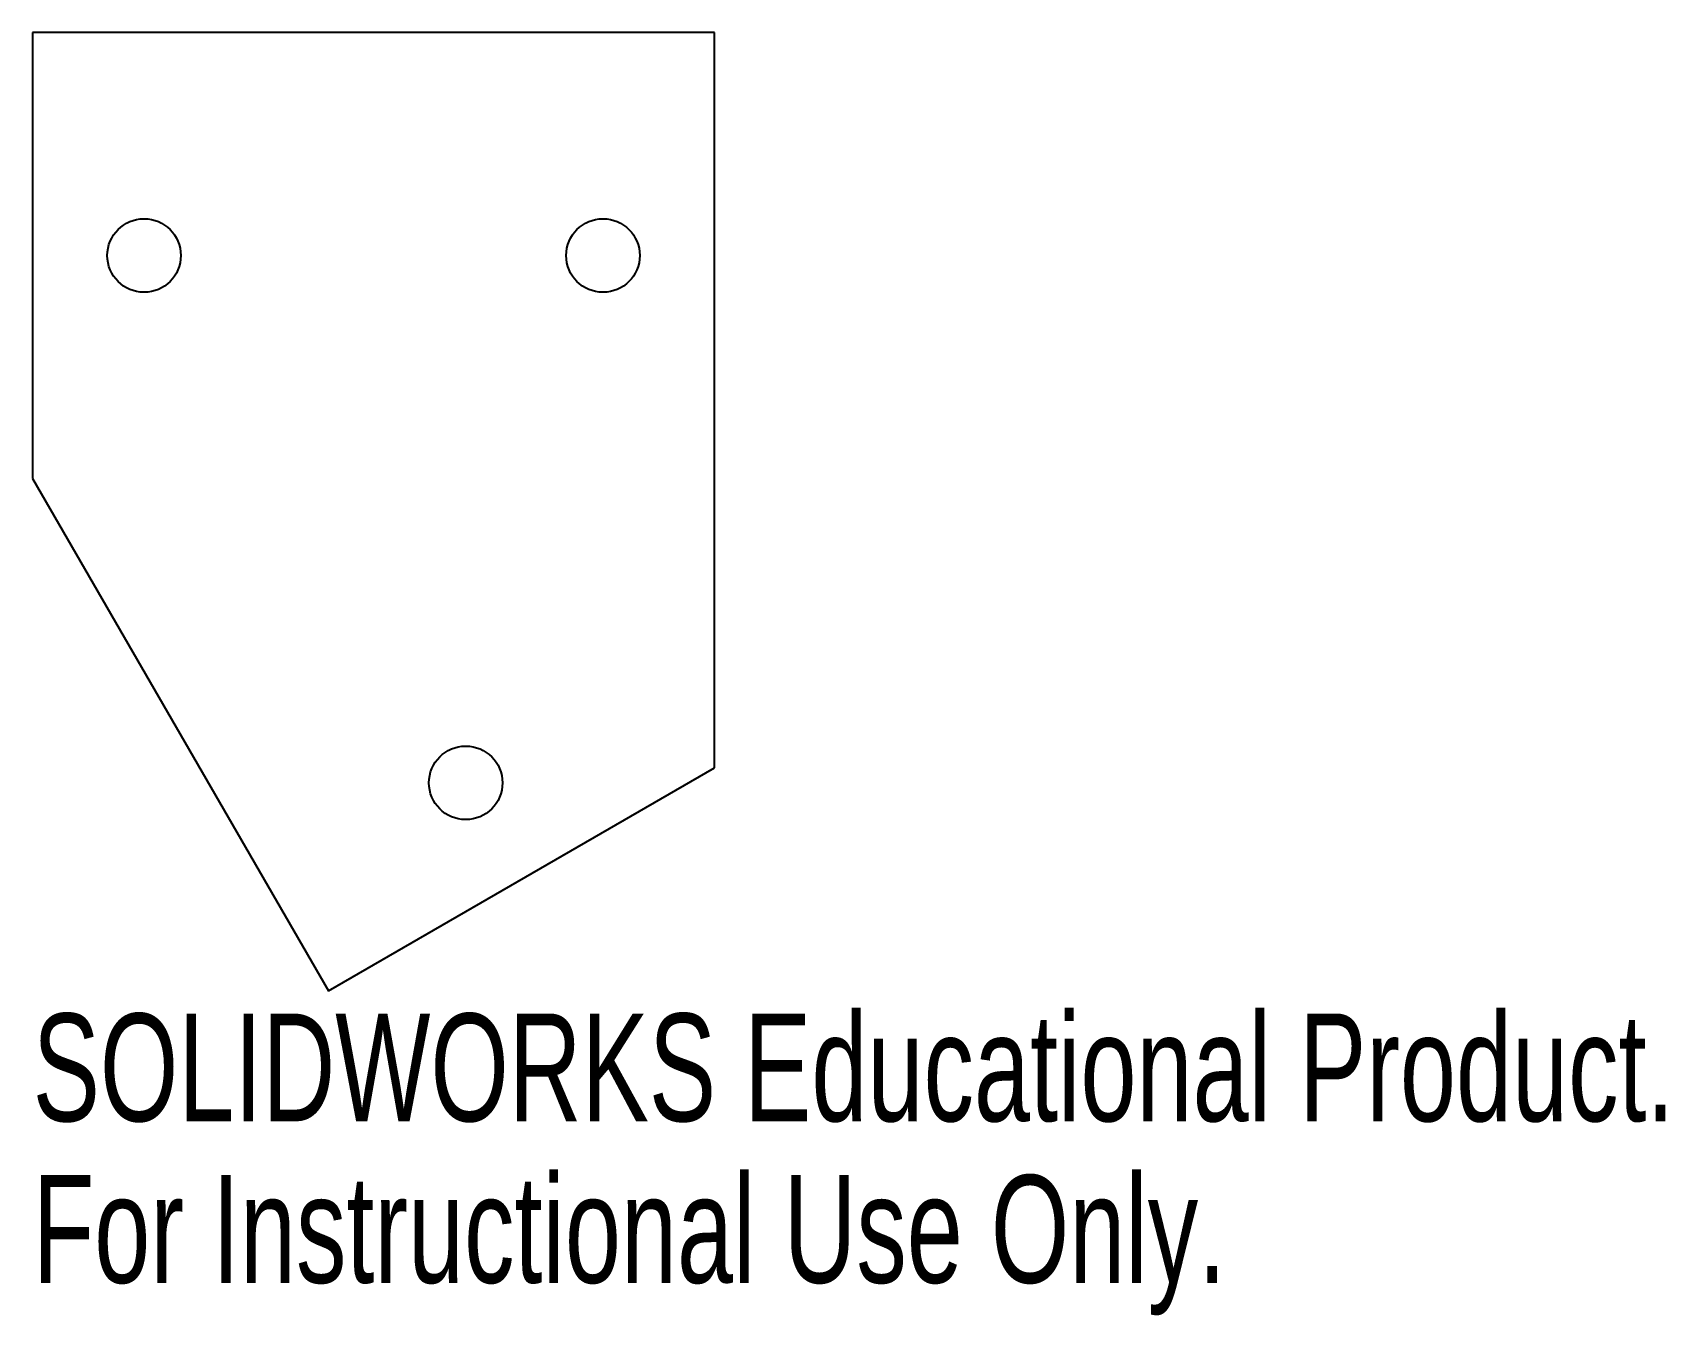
# Model space of a CAD drawing. Header units: millimetres. Extents: x 0 to 73.3, y -37.6 to 20.
import ezdxf

# ---------------------------------------------------------------- set-up
doc = ezdxf.new("R2010")
doc.units = ezdxf.units.MM
doc.styles.add('SLDTEXTSTYLE0', font='TXT', dxfattribs={"width": 0.7})

msp = doc.modelspace()

# ---------------------------------------------------------------- linework, layer by layer
at = {"color": 7, "linetype": 'Continuous', "lineweight": 25}
for p, q in [((0, 20), (0, 0)), ((30.594, 20), (0, 20)), ((30.594, -12.99), (30.594, 20)), ((0, 0), (13.274, -22.99)), ((13.274, -22.99), (30.594, -12.99))]:
    msp.add_line(p, q, dxfattribs=at)
for centre in [(5, 10), (25.594, 10), (19.434, -13.66)]:
    msp.add_circle(centre, 1.65, dxfattribs=at)

# ---------------------------------------------------------------- texts
at = {"color": 7, "linetype": 'Continuous', "char_height": 4.83362, "attachment_point": 1, "style": 'SLDTEXTSTYLE0'}
for s, insert in [('SOLIDWORKS Educational Product.', (0, -24.01)), ('For Instructional Use Only.', (0, -31.26))]:
    msp.add_mtext(s, dxfattribs=dict(at, insert=insert))

doc.saveas('drawing.dxf')
